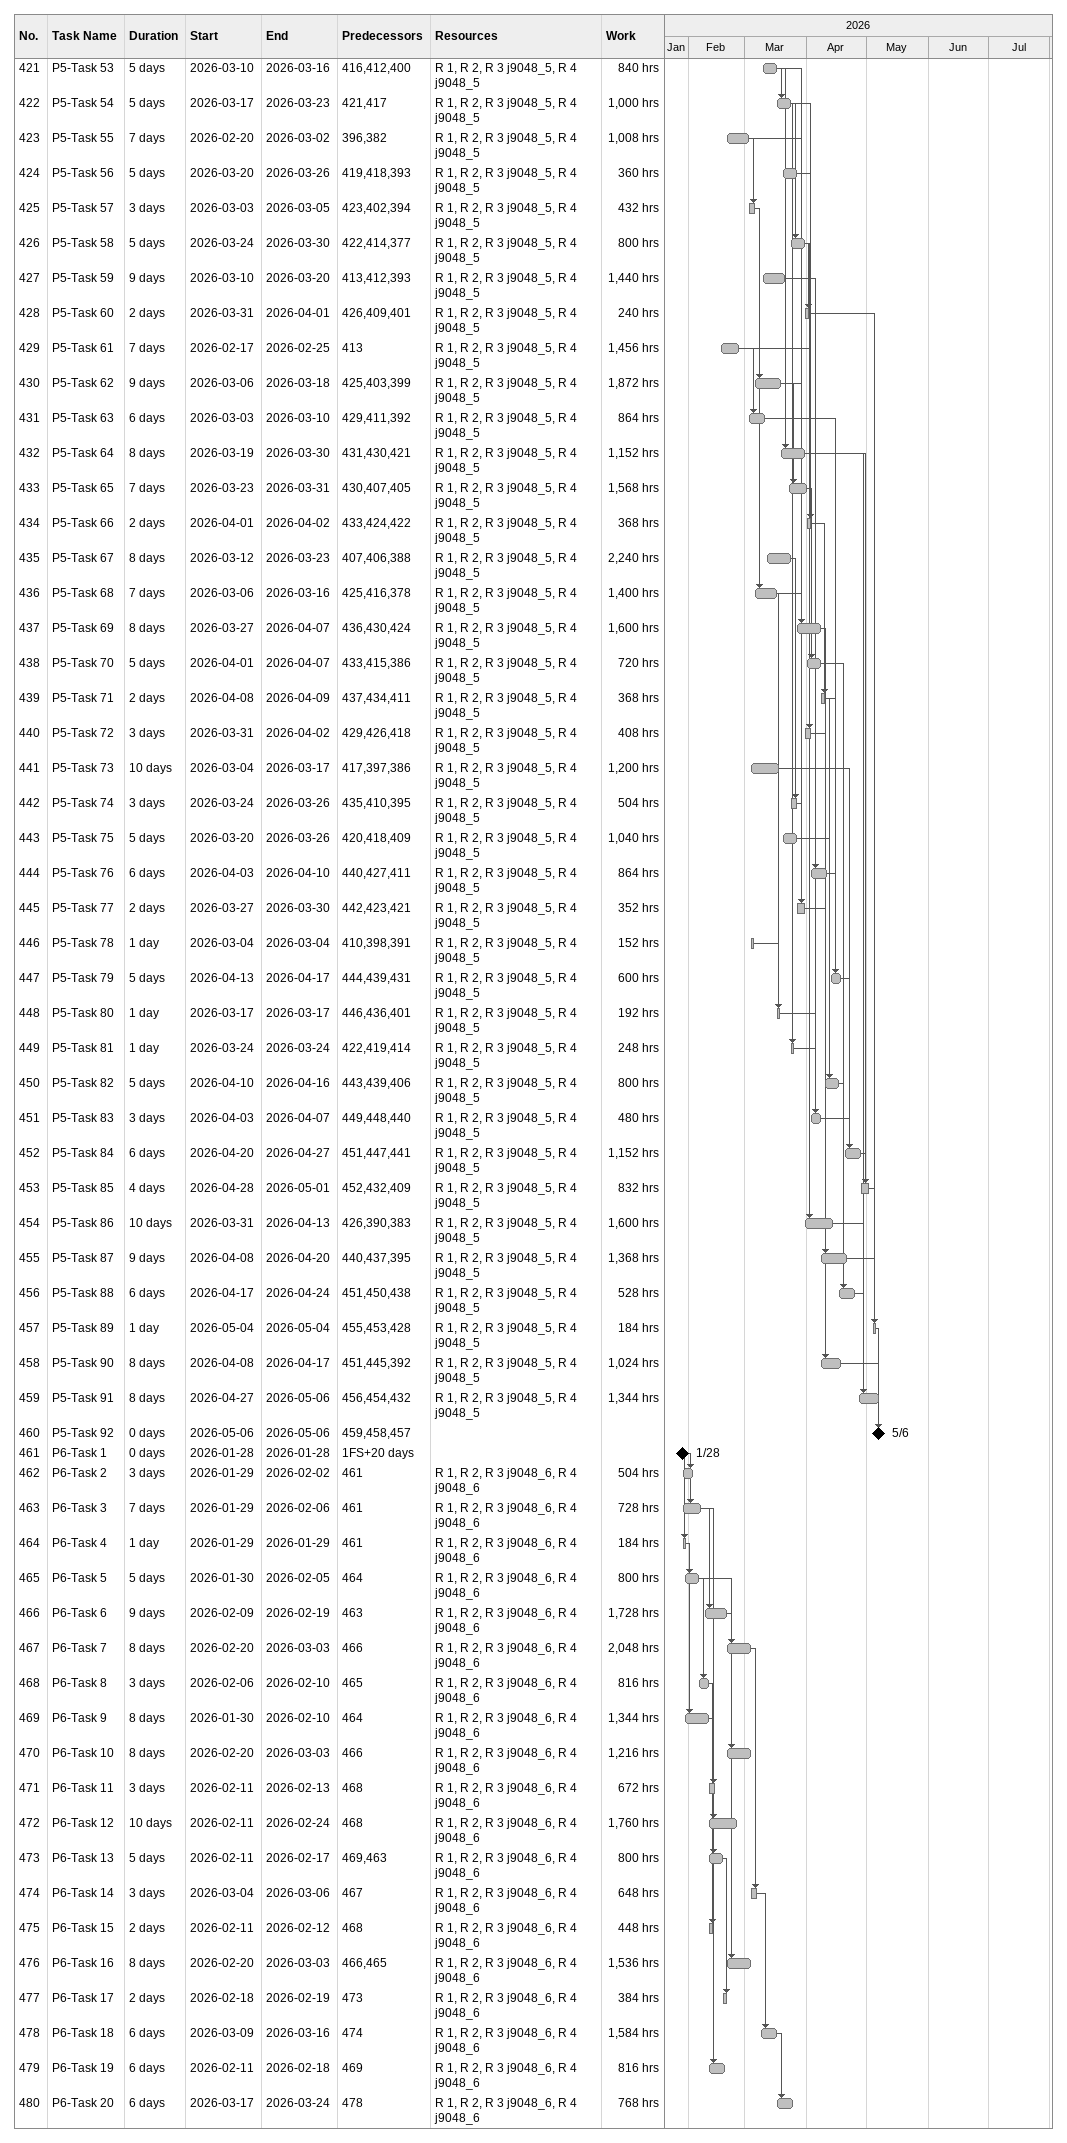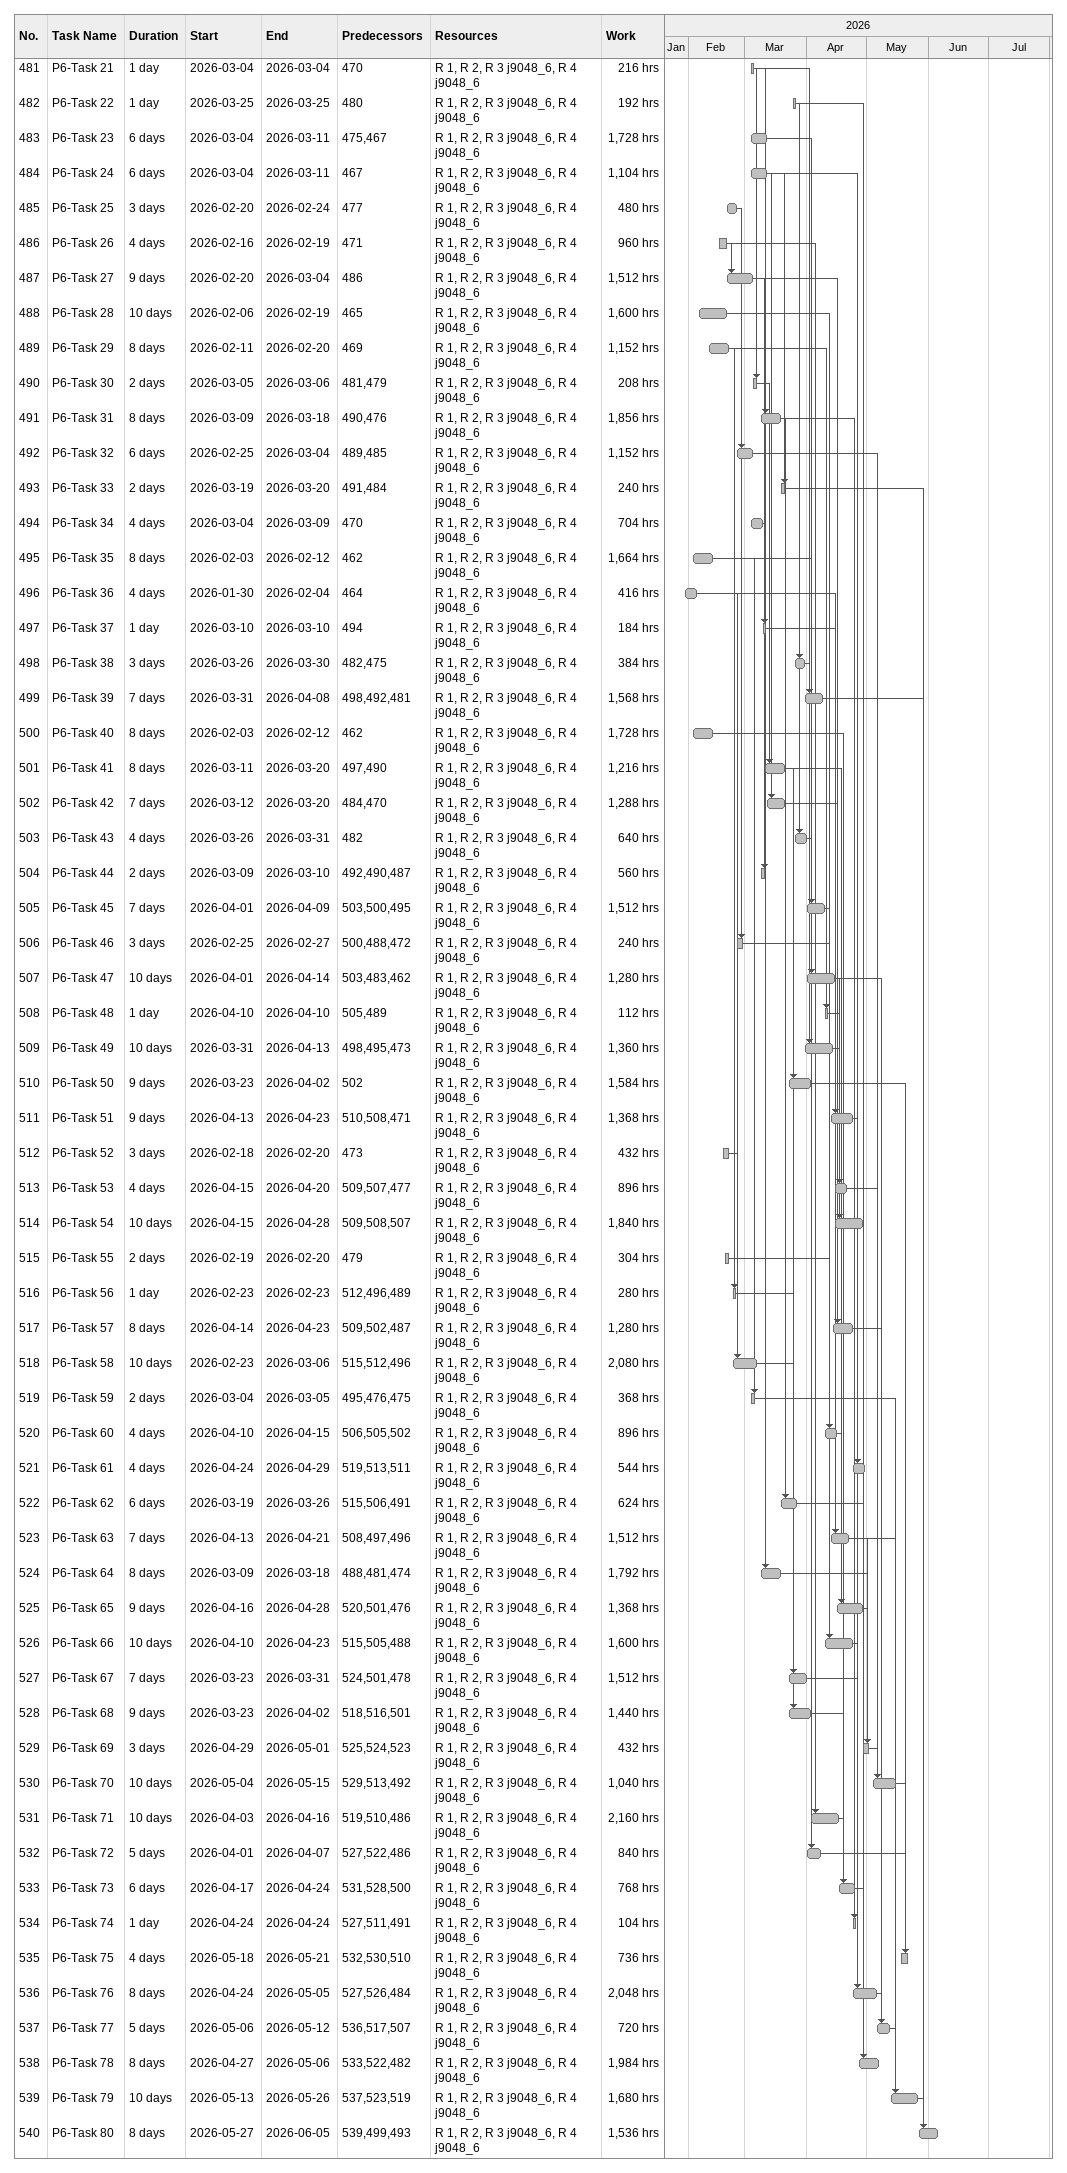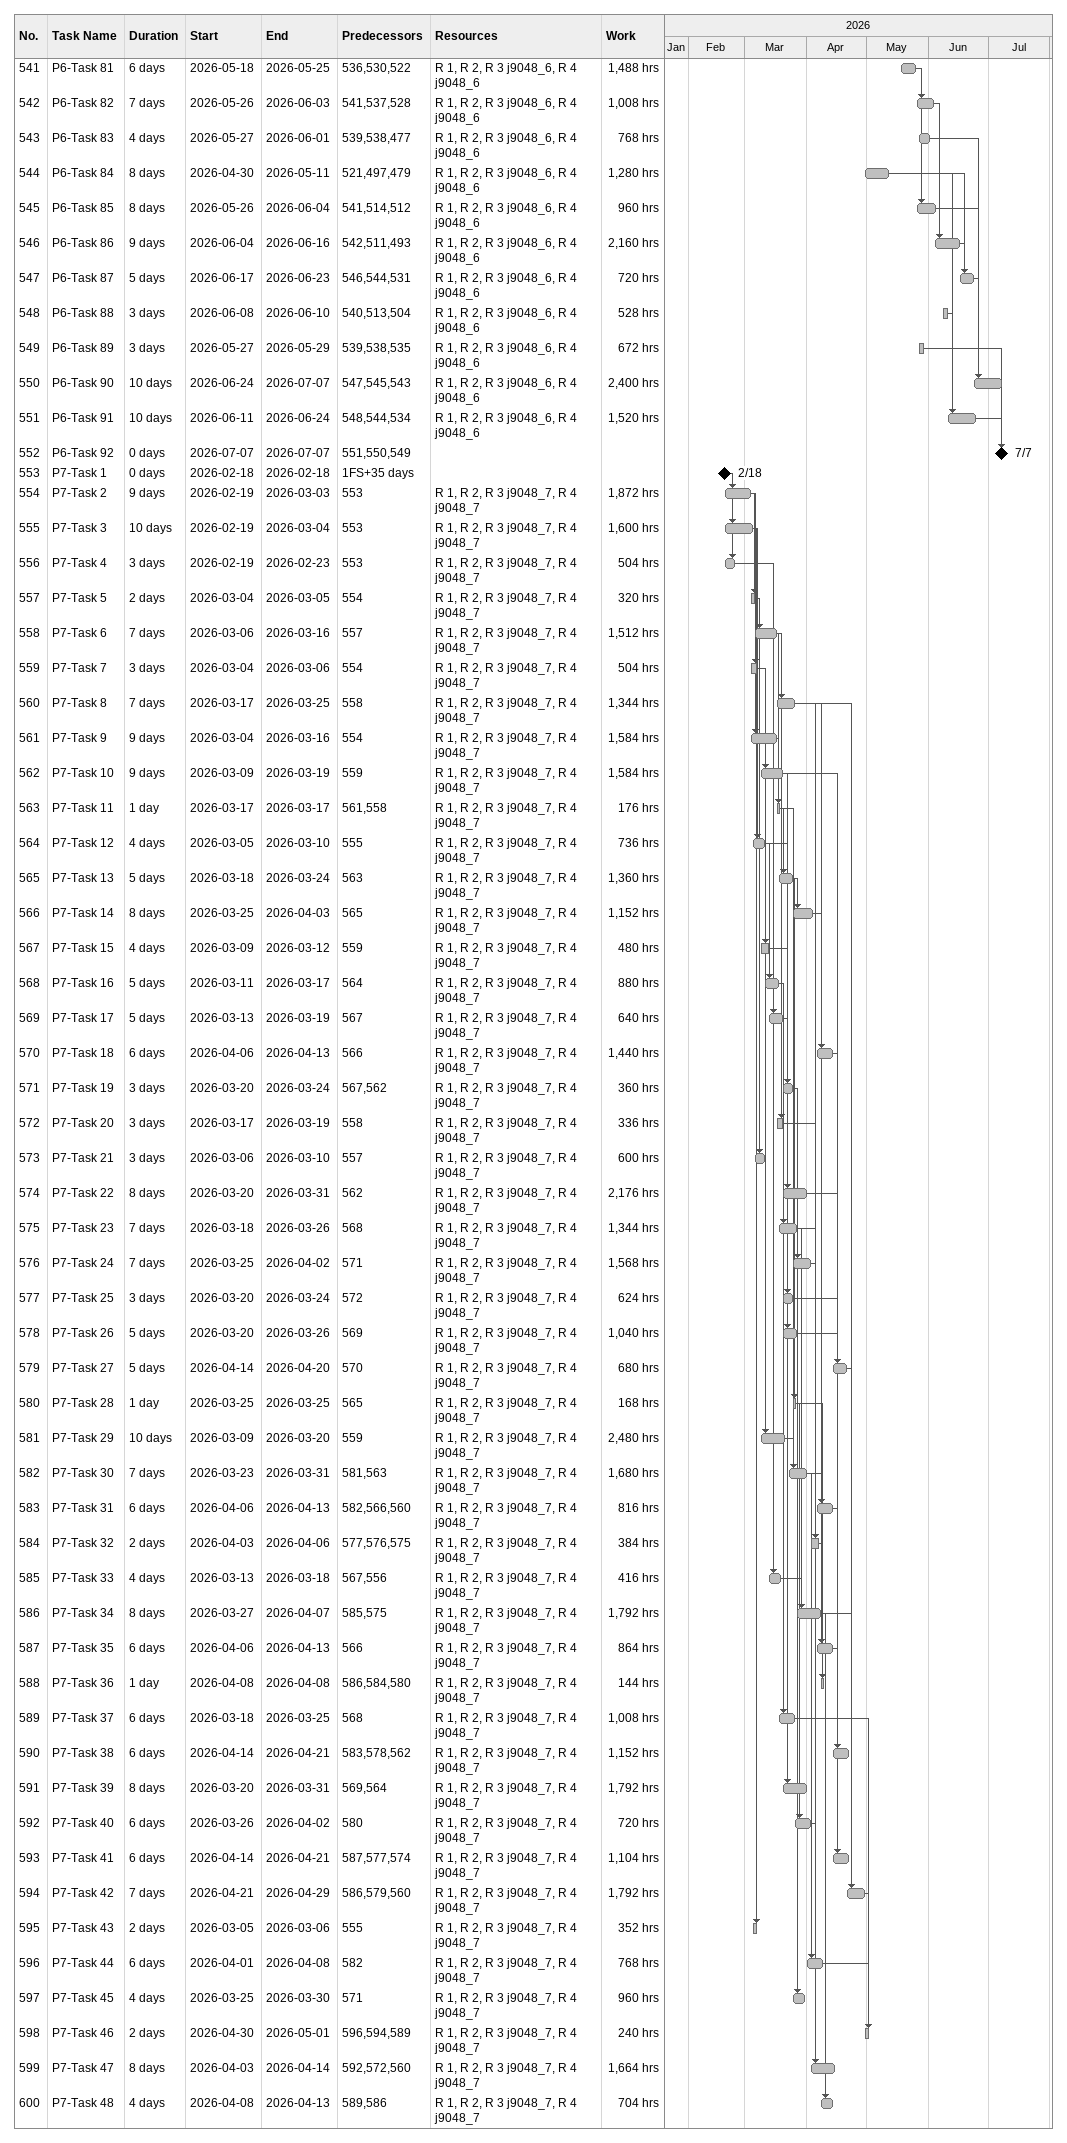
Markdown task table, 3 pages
| ID | Task | Duration | Start | Finish | Predecessors | Resources | Work (h) |
|---|---|---|---|---|---|---|---|
| 421 | P5-Task 53 | 5d | 2026-03-10 | 2026-03-16 | 416, 412, 400 | R 1, R 2, R 3 j9048_5, R 4 j9048_5 | 840 |
| 422 | P5-Task 54 | 5d | 2026-03-17 | 2026-03-23 | 421, 417 | R 1, R 2, R 3 j9048_5, R 4 j9048_5 | 1000 |
| 423 | P5-Task 55 | 7d | 2026-02-20 | 2026-03-02 | 396, 382 | R 1, R 2, R 3 j9048_5, R 4 j9048_5 | 1008 |
| 424 | P5-Task 56 | 5d | 2026-03-20 | 2026-03-26 | 419, 418, 393 | R 1, R 2, R 3 j9048_5, R 4 j9048_5 | 360 |
| 425 | P5-Task 57 | 3d | 2026-03-03 | 2026-03-05 | 423, 402, 394 | R 1, R 2, R 3 j9048_5, R 4 j9048_5 | 432 |
| 426 | P5-Task 58 | 5d | 2026-03-24 | 2026-03-30 | 422, 414, 377 | R 1, R 2, R 3 j9048_5, R 4 j9048_5 | 800 |
| 427 | P5-Task 59 | 9d | 2026-03-10 | 2026-03-20 | 413, 412, 393 | R 1, R 2, R 3 j9048_5, R 4 j9048_5 | 1440 |
| 428 | P5-Task 60 | 2d | 2026-03-31 | 2026-04-01 | 426, 409, 401 | R 1, R 2, R 3 j9048_5, R 4 j9048_5 | 240 |
| 429 | P5-Task 61 | 7d | 2026-02-17 | 2026-02-25 | 413 | R 1, R 2, R 3 j9048_5, R 4 j9048_5 | 1456 |
| 430 | P5-Task 62 | 9d | 2026-03-06 | 2026-03-18 | 425, 403, 399 | R 1, R 2, R 3 j9048_5, R 4 j9048_5 | 1872 |
| 431 | P5-Task 63 | 6d | 2026-03-03 | 2026-03-10 | 429, 411, 392 | R 1, R 2, R 3 j9048_5, R 4 j9048_5 | 864 |
| 432 | P5-Task 64 | 8d | 2026-03-19 | 2026-03-30 | 431, 430, 421 | R 1, R 2, R 3 j9048_5, R 4 j9048_5 | 1152 |
| 433 | P5-Task 65 | 7d | 2026-03-23 | 2026-03-31 | 430, 407, 405 | R 1, R 2, R 3 j9048_5, R 4 j9048_5 | 1568 |
| 434 | P5-Task 66 | 2d | 2026-04-01 | 2026-04-02 | 433, 424, 422 | R 1, R 2, R 3 j9048_5, R 4 j9048_5 | 368 |
| 435 | P5-Task 67 | 8d | 2026-03-12 | 2026-03-23 | 407, 406, 388 | R 1, R 2, R 3 j9048_5, R 4 j9048_5 | 2240 |
| 436 | P5-Task 68 | 7d | 2026-03-06 | 2026-03-16 | 425, 416, 378 | R 1, R 2, R 3 j9048_5, R 4 j9048_5 | 1400 |
| 437 | P5-Task 69 | 8d | 2026-03-27 | 2026-04-07 | 436, 430, 424 | R 1, R 2, R 3 j9048_5, R 4 j9048_5 | 1600 |
| 438 | P5-Task 70 | 5d | 2026-04-01 | 2026-04-07 | 433, 415, 386 | R 1, R 2, R 3 j9048_5, R 4 j9048_5 | 720 |
| 439 | P5-Task 71 | 2d | 2026-04-08 | 2026-04-09 | 437, 434, 411 | R 1, R 2, R 3 j9048_5, R 4 j9048_5 | 368 |
| 440 | P5-Task 72 | 3d | 2026-03-31 | 2026-04-02 | 429, 426, 418 | R 1, R 2, R 3 j9048_5, R 4 j9048_5 | 408 |
| 441 | P5-Task 73 | 10d | 2026-03-04 | 2026-03-17 | 417, 397, 386 | R 1, R 2, R 3 j9048_5, R 4 j9048_5 | 1200 |
| 442 | P5-Task 74 | 3d | 2026-03-24 | 2026-03-26 | 435, 410, 395 | R 1, R 2, R 3 j9048_5, R 4 j9048_5 | 504 |
| 443 | P5-Task 75 | 5d | 2026-03-20 | 2026-03-26 | 420, 418, 409 | R 1, R 2, R 3 j9048_5, R 4 j9048_5 | 1040 |
| 444 | P5-Task 76 | 6d | 2026-04-03 | 2026-04-10 | 440, 427, 411 | R 1, R 2, R 3 j9048_5, R 4 j9048_5 | 864 |
| 445 | P5-Task 77 | 2d | 2026-03-27 | 2026-03-30 | 442, 423, 421 | R 1, R 2, R 3 j9048_5, R 4 j9048_5 | 352 |
| 446 | P5-Task 78 | 1d | 2026-03-04 | 2026-03-04 | 410, 398, 391 | R 1, R 2, R 3 j9048_5, R 4 j9048_5 | 152 |
| 447 | P5-Task 79 | 5d | 2026-04-13 | 2026-04-17 | 444, 439, 431 | R 1, R 2, R 3 j9048_5, R 4 j9048_5 | 600 |
| 448 | P5-Task 80 | 1d | 2026-03-17 | 2026-03-17 | 446, 436, 401 | R 1, R 2, R 3 j9048_5, R 4 j9048_5 | 192 |
| 449 | P5-Task 81 | 1d | 2026-03-24 | 2026-03-24 | 422, 419, 414 | R 1, R 2, R 3 j9048_5, R 4 j9048_5 | 248 |
| 450 | P5-Task 82 | 5d | 2026-04-10 | 2026-04-16 | 443, 439, 406 | R 1, R 2, R 3 j9048_5, R 4 j9048_5 | 800 |
| 451 | P5-Task 83 | 3d | 2026-04-03 | 2026-04-07 | 449, 448, 440 | R 1, R 2, R 3 j9048_5, R 4 j9048_5 | 480 |
| 452 | P5-Task 84 | 6d | 2026-04-20 | 2026-04-27 | 451, 447, 441 | R 1, R 2, R 3 j9048_5, R 4 j9048_5 | 1152 |
| 453 | P5-Task 85 | 4d | 2026-04-28 | 2026-05-01 | 452, 432, 409 | R 1, R 2, R 3 j9048_5, R 4 j9048_5 | 832 |
| 454 | P5-Task 86 | 10d | 2026-03-31 | 2026-04-13 | 426, 390, 383 | R 1, R 2, R 3 j9048_5, R 4 j9048_5 | 1600 |
| 455 | P5-Task 87 | 9d | 2026-04-08 | 2026-04-20 | 440, 437, 395 | R 1, R 2, R 3 j9048_5, R 4 j9048_5 | 1368 |
| 456 | P5-Task 88 | 6d | 2026-04-17 | 2026-04-24 | 451, 450, 438 | R 1, R 2, R 3 j9048_5, R 4 j9048_5 | 528 |
| 457 | P5-Task 89 | 1d | 2026-05-04 | 2026-05-04 | 455, 453, 428 | R 1, R 2, R 3 j9048_5, R 4 j9048_5 | 184 |
| 458 | P5-Task 90 | 8d | 2026-04-08 | 2026-04-17 | 451, 445, 392 | R 1, R 2, R 3 j9048_5, R 4 j9048_5 | 1024 |
| 459 | P5-Task 91 | 8d | 2026-04-27 | 2026-05-06 | 456, 454, 432 | R 1, R 2, R 3 j9048_5, R 4 j9048_5 | 1344 |
| 460 | P5-Task 92 | 0d | 2026-05-06 | 2026-05-06 | 459, 458, 457 |  |  |
| 461 | P6-Task 1 | 0d | 2026-01-28 | 2026-01-28 | 1FS+20d |  |  |
| 462 | P6-Task 2 | 3d | 2026-01-29 | 2026-02-02 | 461 | R 1, R 2, R 3 j9048_6, R 4 j9048_6 | 504 |
| 463 | P6-Task 3 | 7d | 2026-01-29 | 2026-02-06 | 461 | R 1, R 2, R 3 j9048_6, R 4 j9048_6 | 728 |
| 464 | P6-Task 4 | 1d | 2026-01-29 | 2026-01-29 | 461 | R 1, R 2, R 3 j9048_6, R 4 j9048_6 | 184 |
| 465 | P6-Task 5 | 5d | 2026-01-30 | 2026-02-05 | 464 | R 1, R 2, R 3 j9048_6, R 4 j9048_6 | 800 |
| 466 | P6-Task 6 | 9d | 2026-02-09 | 2026-02-19 | 463 | R 1, R 2, R 3 j9048_6, R 4 j9048_6 | 1728 |
| 467 | P6-Task 7 | 8d | 2026-02-20 | 2026-03-03 | 466 | R 1, R 2, R 3 j9048_6, R 4 j9048_6 | 2048 |
| 468 | P6-Task 8 | 3d | 2026-02-06 | 2026-02-10 | 465 | R 1, R 2, R 3 j9048_6, R 4 j9048_6 | 816 |
| 469 | P6-Task 9 | 8d | 2026-01-30 | 2026-02-10 | 464 | R 1, R 2, R 3 j9048_6, R 4 j9048_6 | 1344 |
| 470 | P6-Task 10 | 8d | 2026-02-20 | 2026-03-03 | 466 | R 1, R 2, R 3 j9048_6, R 4 j9048_6 | 1216 |
| 471 | P6-Task 11 | 3d | 2026-02-11 | 2026-02-13 | 468 | R 1, R 2, R 3 j9048_6, R 4 j9048_6 | 672 |
| 472 | P6-Task 12 | 10d | 2026-02-11 | 2026-02-24 | 468 | R 1, R 2, R 3 j9048_6, R 4 j9048_6 | 1760 |
| 473 | P6-Task 13 | 5d | 2026-02-11 | 2026-02-17 | 469, 463 | R 1, R 2, R 3 j9048_6, R 4 j9048_6 | 800 |
| 474 | P6-Task 14 | 3d | 2026-03-04 | 2026-03-06 | 467 | R 1, R 2, R 3 j9048_6, R 4 j9048_6 | 648 |
| 475 | P6-Task 15 | 2d | 2026-02-11 | 2026-02-12 | 468 | R 1, R 2, R 3 j9048_6, R 4 j9048_6 | 448 |
| 476 | P6-Task 16 | 8d | 2026-02-20 | 2026-03-03 | 466, 465 | R 1, R 2, R 3 j9048_6, R 4 j9048_6 | 1536 |
| 477 | P6-Task 17 | 2d | 2026-02-18 | 2026-02-19 | 473 | R 1, R 2, R 3 j9048_6, R 4 j9048_6 | 384 |
| 478 | P6-Task 18 | 6d | 2026-03-09 | 2026-03-16 | 474 | R 1, R 2, R 3 j9048_6, R 4 j9048_6 | 1584 |
| 479 | P6-Task 19 | 6d | 2026-02-11 | 2026-02-18 | 469 | R 1, R 2, R 3 j9048_6, R 4 j9048_6 | 816 |
| 480 | P6-Task 20 | 6d | 2026-03-17 | 2026-03-24 | 478 | R 1, R 2, R 3 j9048_6, R 4 j9048_6 | 768 |
| 481 | P6-Task 21 | 1d | 2026-03-04 | 2026-03-04 | 470 | R 1, R 2, R 3 j9048_6, R 4 j9048_6 | 216 |
| 482 | P6-Task 22 | 1d | 2026-03-25 | 2026-03-25 | 480 | R 1, R 2, R 3 j9048_6, R 4 j9048_6 | 192 |
| 483 | P6-Task 23 | 6d | 2026-03-04 | 2026-03-11 | 475, 467 | R 1, R 2, R 3 j9048_6, R 4 j9048_6 | 1728 |
| 484 | P6-Task 24 | 6d | 2026-03-04 | 2026-03-11 | 467 | R 1, R 2, R 3 j9048_6, R 4 j9048_6 | 1104 |
| 485 | P6-Task 25 | 3d | 2026-02-20 | 2026-02-24 | 477 | R 1, R 2, R 3 j9048_6, R 4 j9048_6 | 480 |
| 486 | P6-Task 26 | 4d | 2026-02-16 | 2026-02-19 | 471 | R 1, R 2, R 3 j9048_6, R 4 j9048_6 | 960 |
| 487 | P6-Task 27 | 9d | 2026-02-20 | 2026-03-04 | 486 | R 1, R 2, R 3 j9048_6, R 4 j9048_6 | 1512 |
| 488 | P6-Task 28 | 10d | 2026-02-06 | 2026-02-19 | 465 | R 1, R 2, R 3 j9048_6, R 4 j9048_6 | 1600 |
| 489 | P6-Task 29 | 8d | 2026-02-11 | 2026-02-20 | 469 | R 1, R 2, R 3 j9048_6, R 4 j9048_6 | 1152 |
| 490 | P6-Task 30 | 2d | 2026-03-05 | 2026-03-06 | 481, 479 | R 1, R 2, R 3 j9048_6, R 4 j9048_6 | 208 |
| 491 | P6-Task 31 | 8d | 2026-03-09 | 2026-03-18 | 490, 476 | R 1, R 2, R 3 j9048_6, R 4 j9048_6 | 1856 |
| 492 | P6-Task 32 | 6d | 2026-02-25 | 2026-03-04 | 489, 485 | R 1, R 2, R 3 j9048_6, R 4 j9048_6 | 1152 |
| 493 | P6-Task 33 | 2d | 2026-03-19 | 2026-03-20 | 491, 484 | R 1, R 2, R 3 j9048_6, R 4 j9048_6 | 240 |
| 494 | P6-Task 34 | 4d | 2026-03-04 | 2026-03-09 | 470 | R 1, R 2, R 3 j9048_6, R 4 j9048_6 | 704 |
| 495 | P6-Task 35 | 8d | 2026-02-03 | 2026-02-12 | 462 | R 1, R 2, R 3 j9048_6, R 4 j9048_6 | 1664 |
| 496 | P6-Task 36 | 4d | 2026-01-30 | 2026-02-04 | 464 | R 1, R 2, R 3 j9048_6, R 4 j9048_6 | 416 |
| 497 | P6-Task 37 | 1d | 2026-03-10 | 2026-03-10 | 494 | R 1, R 2, R 3 j9048_6, R 4 j9048_6 | 184 |
| 498 | P6-Task 38 | 3d | 2026-03-26 | 2026-03-30 | 482, 475 | R 1, R 2, R 3 j9048_6, R 4 j9048_6 | 384 |
| 499 | P6-Task 39 | 7d | 2026-03-31 | 2026-04-08 | 498, 492, 481 | R 1, R 2, R 3 j9048_6, R 4 j9048_6 | 1568 |
| 500 | P6-Task 40 | 8d | 2026-02-03 | 2026-02-12 | 462 | R 1, R 2, R 3 j9048_6, R 4 j9048_6 | 1728 |
| 501 | P6-Task 41 | 8d | 2026-03-11 | 2026-03-20 | 497, 490 | R 1, R 2, R 3 j9048_6, R 4 j9048_6 | 1216 |
| 502 | P6-Task 42 | 7d | 2026-03-12 | 2026-03-20 | 484, 470 | R 1, R 2, R 3 j9048_6, R 4 j9048_6 | 1288 |
| 503 | P6-Task 43 | 4d | 2026-03-26 | 2026-03-31 | 482 | R 1, R 2, R 3 j9048_6, R 4 j9048_6 | 640 |
| 504 | P6-Task 44 | 2d | 2026-03-09 | 2026-03-10 | 492, 490, 487 | R 1, R 2, R 3 j9048_6, R 4 j9048_6 | 560 |
| 505 | P6-Task 45 | 7d | 2026-04-01 | 2026-04-09 | 503, 500, 495 | R 1, R 2, R 3 j9048_6, R 4 j9048_6 | 1512 |
| 506 | P6-Task 46 | 3d | 2026-02-25 | 2026-02-27 | 500, 488, 472 | R 1, R 2, R 3 j9048_6, R 4 j9048_6 | 240 |
| 507 | P6-Task 47 | 10d | 2026-04-01 | 2026-04-14 | 503, 483, 462 | R 1, R 2, R 3 j9048_6, R 4 j9048_6 | 1280 |
| 508 | P6-Task 48 | 1d | 2026-04-10 | 2026-04-10 | 505, 489 | R 1, R 2, R 3 j9048_6, R 4 j9048_6 | 112 |
| 509 | P6-Task 49 | 10d | 2026-03-31 | 2026-04-13 | 498, 495, 473 | R 1, R 2, R 3 j9048_6, R 4 j9048_6 | 1360 |
| 510 | P6-Task 50 | 9d | 2026-03-23 | 2026-04-02 | 502 | R 1, R 2, R 3 j9048_6, R 4 j9048_6 | 1584 |
| 511 | P6-Task 51 | 9d | 2026-04-13 | 2026-04-23 | 510, 508, 471 | R 1, R 2, R 3 j9048_6, R 4 j9048_6 | 1368 |
| 512 | P6-Task 52 | 3d | 2026-02-18 | 2026-02-20 | 473 | R 1, R 2, R 3 j9048_6, R 4 j9048_6 | 432 |
| 513 | P6-Task 53 | 4d | 2026-04-15 | 2026-04-20 | 509, 507, 477 | R 1, R 2, R 3 j9048_6, R 4 j9048_6 | 896 |
| 514 | P6-Task 54 | 10d | 2026-04-15 | 2026-04-28 | 509, 508, 507 | R 1, R 2, R 3 j9048_6, R 4 j9048_6 | 1840 |
| 515 | P6-Task 55 | 2d | 2026-02-19 | 2026-02-20 | 479 | R 1, R 2, R 3 j9048_6, R 4 j9048_6 | 304 |
| 516 | P6-Task 56 | 1d | 2026-02-23 | 2026-02-23 | 512, 496, 489 | R 1, R 2, R 3 j9048_6, R 4 j9048_6 | 280 |
| 517 | P6-Task 57 | 8d | 2026-04-14 | 2026-04-23 | 509, 502, 487 | R 1, R 2, R 3 j9048_6, R 4 j9048_6 | 1280 |
| 518 | P6-Task 58 | 10d | 2026-02-23 | 2026-03-06 | 515, 512, 496 | R 1, R 2, R 3 j9048_6, R 4 j9048_6 | 2080 |
| 519 | P6-Task 59 | 2d | 2026-03-04 | 2026-03-05 | 495, 476, 475 | R 1, R 2, R 3 j9048_6, R 4 j9048_6 | 368 |
| 520 | P6-Task 60 | 4d | 2026-04-10 | 2026-04-15 | 506, 505, 502 | R 1, R 2, R 3 j9048_6, R 4 j9048_6 | 896 |
| 521 | P6-Task 61 | 4d | 2026-04-24 | 2026-04-29 | 519, 513, 511 | R 1, R 2, R 3 j9048_6, R 4 j9048_6 | 544 |
| 522 | P6-Task 62 | 6d | 2026-03-19 | 2026-03-26 | 515, 506, 491 | R 1, R 2, R 3 j9048_6, R 4 j9048_6 | 624 |
| 523 | P6-Task 63 | 7d | 2026-04-13 | 2026-04-21 | 508, 497, 496 | R 1, R 2, R 3 j9048_6, R 4 j9048_6 | 1512 |
| 524 | P6-Task 64 | 8d | 2026-03-09 | 2026-03-18 | 488, 481, 474 | R 1, R 2, R 3 j9048_6, R 4 j9048_6 | 1792 |
| 525 | P6-Task 65 | 9d | 2026-04-16 | 2026-04-28 | 520, 501, 476 | R 1, R 2, R 3 j9048_6, R 4 j9048_6 | 1368 |
| 526 | P6-Task 66 | 10d | 2026-04-10 | 2026-04-23 | 515, 505, 488 | R 1, R 2, R 3 j9048_6, R 4 j9048_6 | 1600 |
| 527 | P6-Task 67 | 7d | 2026-03-23 | 2026-03-31 | 524, 501, 478 | R 1, R 2, R 3 j9048_6, R 4 j9048_6 | 1512 |
| 528 | P6-Task 68 | 9d | 2026-03-23 | 2026-04-02 | 518, 516, 501 | R 1, R 2, R 3 j9048_6, R 4 j9048_6 | 1440 |
| 529 | P6-Task 69 | 3d | 2026-04-29 | 2026-05-01 | 525, 524, 523 | R 1, R 2, R 3 j9048_6, R 4 j9048_6 | 432 |
| 530 | P6-Task 70 | 10d | 2026-05-04 | 2026-05-15 | 529, 513, 492 | R 1, R 2, R 3 j9048_6, R 4 j9048_6 | 1040 |
| 531 | P6-Task 71 | 10d | 2026-04-03 | 2026-04-16 | 519, 510, 486 | R 1, R 2, R 3 j9048_6, R 4 j9048_6 | 2160 |
| 532 | P6-Task 72 | 5d | 2026-04-01 | 2026-04-07 | 527, 522, 486 | R 1, R 2, R 3 j9048_6, R 4 j9048_6 | 840 |
| 533 | P6-Task 73 | 6d | 2026-04-17 | 2026-04-24 | 531, 528, 500 | R 1, R 2, R 3 j9048_6, R 4 j9048_6 | 768 |
| 534 | P6-Task 74 | 1d | 2026-04-24 | 2026-04-24 | 527, 511, 491 | R 1, R 2, R 3 j9048_6, R 4 j9048_6 | 104 |
| 535 | P6-Task 75 | 4d | 2026-05-18 | 2026-05-21 | 532, 530, 510 | R 1, R 2, R 3 j9048_6, R 4 j9048_6 | 736 |
| 536 | P6-Task 76 | 8d | 2026-04-24 | 2026-05-05 | 527, 526, 484 | R 1, R 2, R 3 j9048_6, R 4 j9048_6 | 2048 |
| 537 | P6-Task 77 | 5d | 2026-05-06 | 2026-05-12 | 536, 517, 507 | R 1, R 2, R 3 j9048_6, R 4 j9048_6 | 720 |
| 538 | P6-Task 78 | 8d | 2026-04-27 | 2026-05-06 | 533, 522, 482 | R 1, R 2, R 3 j9048_6, R 4 j9048_6 | 1984 |
| 539 | P6-Task 79 | 10d | 2026-05-13 | 2026-05-26 | 537, 523, 519 | R 1, R 2, R 3 j9048_6, R 4 j9048_6 | 1680 |
| 540 | P6-Task 80 | 8d | 2026-05-27 | 2026-06-05 | 539, 499, 493 | R 1, R 2, R 3 j9048_6, R 4 j9048_6 | 1536 |
| 541 | P6-Task 81 | 6d | 2026-05-18 | 2026-05-25 | 536, 530, 522 | R 1, R 2, R 3 j9048_6, R 4 j9048_6 | 1488 |
| 542 | P6-Task 82 | 7d | 2026-05-26 | 2026-06-03 | 541, 537, 528 | R 1, R 2, R 3 j9048_6, R 4 j9048_6 | 1008 |
| 543 | P6-Task 83 | 4d | 2026-05-27 | 2026-06-01 | 539, 538, 477 | R 1, R 2, R 3 j9048_6, R 4 j9048_6 | 768 |
| 544 | P6-Task 84 | 8d | 2026-04-30 | 2026-05-11 | 521, 497, 479 | R 1, R 2, R 3 j9048_6, R 4 j9048_6 | 1280 |
| 545 | P6-Task 85 | 8d | 2026-05-26 | 2026-06-04 | 541, 514, 512 | R 1, R 2, R 3 j9048_6, R 4 j9048_6 | 960 |
| 546 | P6-Task 86 | 9d | 2026-06-04 | 2026-06-16 | 542, 511, 493 | R 1, R 2, R 3 j9048_6, R 4 j9048_6 | 2160 |
| 547 | P6-Task 87 | 5d | 2026-06-17 | 2026-06-23 | 546, 544, 531 | R 1, R 2, R 3 j9048_6, R 4 j9048_6 | 720 |
| 548 | P6-Task 88 | 3d | 2026-06-08 | 2026-06-10 | 540, 513, 504 | R 1, R 2, R 3 j9048_6, R 4 j9048_6 | 528 |
| 549 | P6-Task 89 | 3d | 2026-05-27 | 2026-05-29 | 539, 538, 535 | R 1, R 2, R 3 j9048_6, R 4 j9048_6 | 672 |
| 550 | P6-Task 90 | 10d | 2026-06-24 | 2026-07-07 | 547, 545, 543 | R 1, R 2, R 3 j9048_6, R 4 j9048_6 | 2400 |
| 551 | P6-Task 91 | 10d | 2026-06-11 | 2026-06-24 | 548, 544, 534 | R 1, R 2, R 3 j9048_6, R 4 j9048_6 | 1520 |
| 552 | P6-Task 92 | 0d | 2026-07-07 | 2026-07-07 | 551, 550, 549 |  |  |
| 553 | P7-Task 1 | 0d | 2026-02-18 | 2026-02-18 | 1FS+35d |  |  |
| 554 | P7-Task 2 | 9d | 2026-02-19 | 2026-03-03 | 553 | R 1, R 2, R 3 j9048_7, R 4 j9048_7 | 1872 |
| 555 | P7-Task 3 | 10d | 2026-02-19 | 2026-03-04 | 553 | R 1, R 2, R 3 j9048_7, R 4 j9048_7 | 1600 |
| 556 | P7-Task 4 | 3d | 2026-02-19 | 2026-02-23 | 553 | R 1, R 2, R 3 j9048_7, R 4 j9048_7 | 504 |
| 557 | P7-Task 5 | 2d | 2026-03-04 | 2026-03-05 | 554 | R 1, R 2, R 3 j9048_7, R 4 j9048_7 | 320 |
| 558 | P7-Task 6 | 7d | 2026-03-06 | 2026-03-16 | 557 | R 1, R 2, R 3 j9048_7, R 4 j9048_7 | 1512 |
| 559 | P7-Task 7 | 3d | 2026-03-04 | 2026-03-06 | 554 | R 1, R 2, R 3 j9048_7, R 4 j9048_7 | 504 |
| 560 | P7-Task 8 | 7d | 2026-03-17 | 2026-03-25 | 558 | R 1, R 2, R 3 j9048_7, R 4 j9048_7 | 1344 |
| 561 | P7-Task 9 | 9d | 2026-03-04 | 2026-03-16 | 554 | R 1, R 2, R 3 j9048_7, R 4 j9048_7 | 1584 |
| 562 | P7-Task 10 | 9d | 2026-03-09 | 2026-03-19 | 559 | R 1, R 2, R 3 j9048_7, R 4 j9048_7 | 1584 |
| 563 | P7-Task 11 | 1d | 2026-03-17 | 2026-03-17 | 561, 558 | R 1, R 2, R 3 j9048_7, R 4 j9048_7 | 176 |
| 564 | P7-Task 12 | 4d | 2026-03-05 | 2026-03-10 | 555 | R 1, R 2, R 3 j9048_7, R 4 j9048_7 | 736 |
| 565 | P7-Task 13 | 5d | 2026-03-18 | 2026-03-24 | 563 | R 1, R 2, R 3 j9048_7, R 4 j9048_7 | 1360 |
| 566 | P7-Task 14 | 8d | 2026-03-25 | 2026-04-03 | 565 | R 1, R 2, R 3 j9048_7, R 4 j9048_7 | 1152 |
| 567 | P7-Task 15 | 4d | 2026-03-09 | 2026-03-12 | 559 | R 1, R 2, R 3 j9048_7, R 4 j9048_7 | 480 |
| 568 | P7-Task 16 | 5d | 2026-03-11 | 2026-03-17 | 564 | R 1, R 2, R 3 j9048_7, R 4 j9048_7 | 880 |
| 569 | P7-Task 17 | 5d | 2026-03-13 | 2026-03-19 | 567 | R 1, R 2, R 3 j9048_7, R 4 j9048_7 | 640 |
| 570 | P7-Task 18 | 6d | 2026-04-06 | 2026-04-13 | 566 | R 1, R 2, R 3 j9048_7, R 4 j9048_7 | 1440 |
| 571 | P7-Task 19 | 3d | 2026-03-20 | 2026-03-24 | 567, 562 | R 1, R 2, R 3 j9048_7, R 4 j9048_7 | 360 |
| 572 | P7-Task 20 | 3d | 2026-03-17 | 2026-03-19 | 558 | R 1, R 2, R 3 j9048_7, R 4 j9048_7 | 336 |
| 573 | P7-Task 21 | 3d | 2026-03-06 | 2026-03-10 | 557 | R 1, R 2, R 3 j9048_7, R 4 j9048_7 | 600 |
| 574 | P7-Task 22 | 8d | 2026-03-20 | 2026-03-31 | 562 | R 1, R 2, R 3 j9048_7, R 4 j9048_7 | 2176 |
| 575 | P7-Task 23 | 7d | 2026-03-18 | 2026-03-26 | 568 | R 1, R 2, R 3 j9048_7, R 4 j9048_7 | 1344 |
| 576 | P7-Task 24 | 7d | 2026-03-25 | 2026-04-02 | 571 | R 1, R 2, R 3 j9048_7, R 4 j9048_7 | 1568 |
| 577 | P7-Task 25 | 3d | 2026-03-20 | 2026-03-24 | 572 | R 1, R 2, R 3 j9048_7, R 4 j9048_7 | 624 |
| 578 | P7-Task 26 | 5d | 2026-03-20 | 2026-03-26 | 569 | R 1, R 2, R 3 j9048_7, R 4 j9048_7 | 1040 |
| 579 | P7-Task 27 | 5d | 2026-04-14 | 2026-04-20 | 570 | R 1, R 2, R 3 j9048_7, R 4 j9048_7 | 680 |
| 580 | P7-Task 28 | 1d | 2026-03-25 | 2026-03-25 | 565 | R 1, R 2, R 3 j9048_7, R 4 j9048_7 | 168 |
| 581 | P7-Task 29 | 10d | 2026-03-09 | 2026-03-20 | 559 | R 1, R 2, R 3 j9048_7, R 4 j9048_7 | 2480 |
| 582 | P7-Task 30 | 7d | 2026-03-23 | 2026-03-31 | 581, 563 | R 1, R 2, R 3 j9048_7, R 4 j9048_7 | 1680 |
| 583 | P7-Task 31 | 6d | 2026-04-06 | 2026-04-13 | 582, 566, 560 | R 1, R 2, R 3 j9048_7, R 4 j9048_7 | 816 |
| 584 | P7-Task 32 | 2d | 2026-04-03 | 2026-04-06 | 577, 576, 575 | R 1, R 2, R 3 j9048_7, R 4 j9048_7 | 384 |
| 585 | P7-Task 33 | 4d | 2026-03-13 | 2026-03-18 | 567, 556 | R 1, R 2, R 3 j9048_7, R 4 j9048_7 | 416 |
| 586 | P7-Task 34 | 8d | 2026-03-27 | 2026-04-07 | 585, 575 | R 1, R 2, R 3 j9048_7, R 4 j9048_7 | 1792 |
| 587 | P7-Task 35 | 6d | 2026-04-06 | 2026-04-13 | 566 | R 1, R 2, R 3 j9048_7, R 4 j9048_7 | 864 |
| 588 | P7-Task 36 | 1d | 2026-04-08 | 2026-04-08 | 586, 584, 580 | R 1, R 2, R 3 j9048_7, R 4 j9048_7 | 144 |
| 589 | P7-Task 37 | 6d | 2026-03-18 | 2026-03-25 | 568 | R 1, R 2, R 3 j9048_7, R 4 j9048_7 | 1008 |
| 590 | P7-Task 38 | 6d | 2026-04-14 | 2026-04-21 | 583, 578, 562 | R 1, R 2, R 3 j9048_7, R 4 j9048_7 | 1152 |
| 591 | P7-Task 39 | 8d | 2026-03-20 | 2026-03-31 | 569, 564 | R 1, R 2, R 3 j9048_7, R 4 j9048_7 | 1792 |
| 592 | P7-Task 40 | 6d | 2026-03-26 | 2026-04-02 | 580 | R 1, R 2, R 3 j9048_7, R 4 j9048_7 | 720 |
| 593 | P7-Task 41 | 6d | 2026-04-14 | 2026-04-21 | 587, 577, 574 | R 1, R 2, R 3 j9048_7, R 4 j9048_7 | 1104 |
| 594 | P7-Task 42 | 7d | 2026-04-21 | 2026-04-29 | 586, 579, 560 | R 1, R 2, R 3 j9048_7, R 4 j9048_7 | 1792 |
| 595 | P7-Task 43 | 2d | 2026-03-05 | 2026-03-06 | 555 | R 1, R 2, R 3 j9048_7, R 4 j9048_7 | 352 |
| 596 | P7-Task 44 | 6d | 2026-04-01 | 2026-04-08 | 582 | R 1, R 2, R 3 j9048_7, R 4 j9048_7 | 768 |
| 597 | P7-Task 45 | 4d | 2026-03-25 | 2026-03-30 | 571 | R 1, R 2, R 3 j9048_7, R 4 j9048_7 | 960 |
| 598 | P7-Task 46 | 2d | 2026-04-30 | 2026-05-01 | 596, 594, 589 | R 1, R 2, R 3 j9048_7, R 4 j9048_7 | 240 |
| 599 | P7-Task 47 | 8d | 2026-04-03 | 2026-04-14 | 592, 572, 560 | R 1, R 2, R 3 j9048_7, R 4 j9048_7 | 1664 |
| 600 | P7-Task 48 | 4d | 2026-04-08 | 2026-04-13 | 589, 586 | R 1, R 2, R 3 j9048_7, R 4 j9048_7 | 704 |
